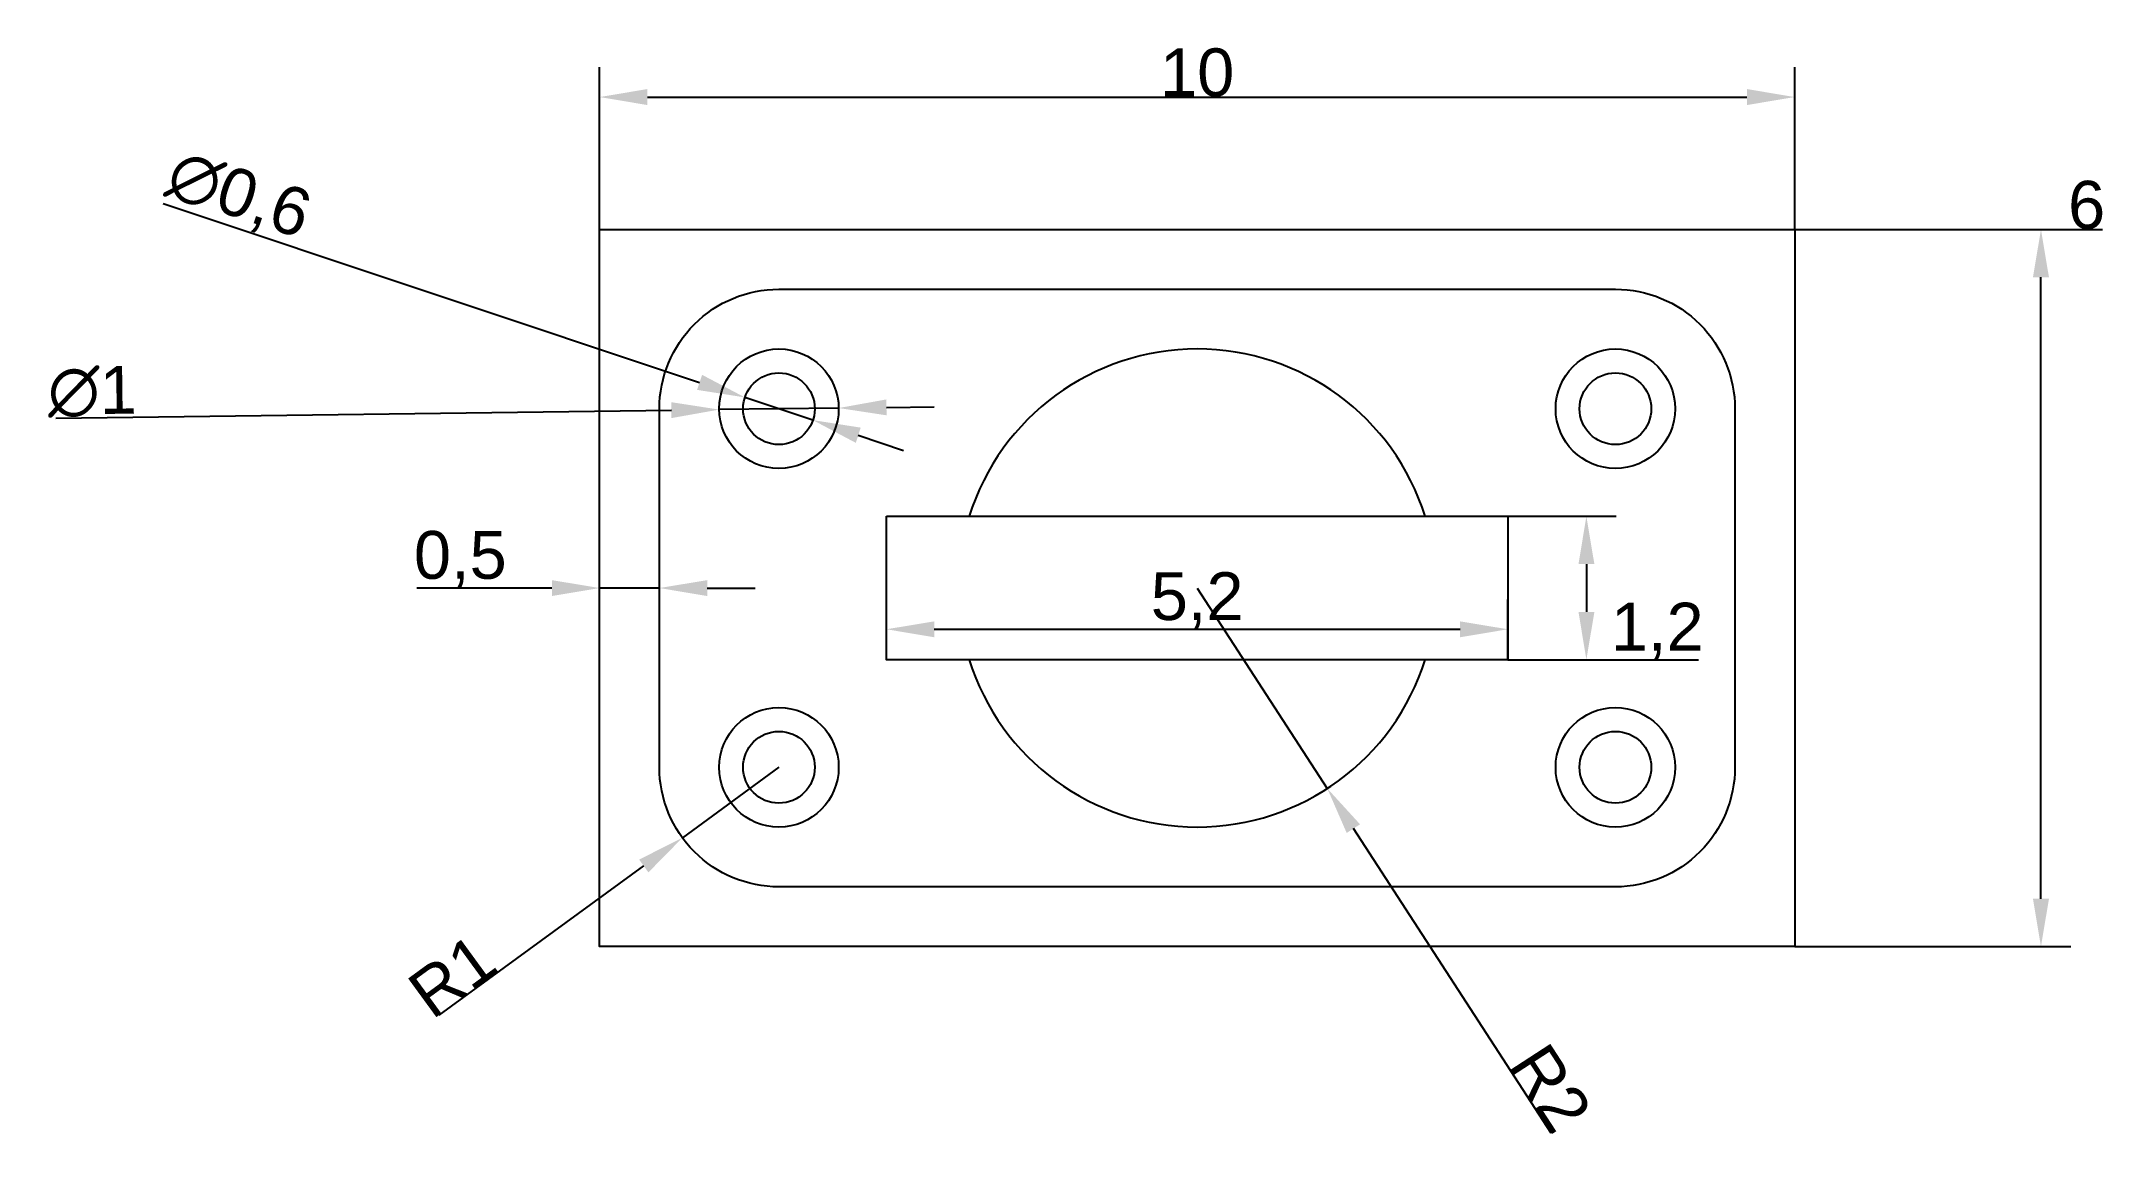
# Model space of a CAD drawing. Header units: millimetres. Extents: x 2372 to 2389.2, y 2063 to 2072.1.
import ezdxf

# ---------------------------------------------------------------- set-up
doc = ezdxf.new("R2010")
doc.units = ezdxf.units.MM
doc.styles.get("Standard").update_dxf_attribs({"font": 'arial.ttf'})
doc.dimstyles.new('ISO-25', dxfattribs={"dimtxt": 0.4, "dimasz": 0.4, "dimexe": 0.25, "dimexo": 0, "dimgap": 0, "dimtad": 1, "dimtxsty": 'Standard', "dimcen": 2.5, "dimadec": 0, "dimazin": 0, "dimtfac": 1, "dimtmove": 0, "dimatfit": 3, "dimfxl": 1, "dimarcsym": 0})

# ---------------------------------------------------------------- blocks, each defined once
blk = doc.blocks.new('*D2')
at = {"color": 0, "lineweight": -2, "transparency": 16777216}
for p, q in [((2376.653, 2070.558), (2376.653, 2071.916)), ((2386.653, 2070.558), (2386.653, 2071.916)), ((2377.053, 2071.666), (2386.253, 2071.666))]:
    blk.add_line(p, q, dxfattribs=at)
at = {"color": 0, "transparency": 16777216}
for points in [[(2377.053, 2071.733), (2377.053, 2071.599), (2376.653, 2071.666)], [(2386.253, 2071.733), (2386.253, 2071.599), (2386.653, 2071.666)]]:
    blk.add_solid(points, dxfattribs=at)
at = {"layer": 'Defpoints', "color": 0, "transparency": 16777216}
for p in [(2386.653, 2071.666), (2376.653, 2070.558), (2386.653, 2070.558)]:
    blk.add_point(p, dxfattribs=at)
at = {"color": 0, "transparency": 16777216, "insert": (2381.653, 2071.87), "char_height": 0.4, "attachment_point": 5}
blk.add_mtext('10', dxfattribs=at)
blk = doc.blocks.new('*D3')
at = {"color": 0, "lineweight": -2, "transparency": 16777216}
for p, q in [((2386.653, 2070.558), (2389.228, 2070.558)), ((2388.714, 2064.958), (2388.714, 2070.158)), ((2386.653, 2064.558), (2388.964, 2064.558))]:
    blk.add_line(p, q, dxfattribs=at)
at = {"color": 0, "transparency": 16777216}
for points in [[(2388.647, 2070.158), (2388.781, 2070.158), (2388.714, 2070.558)], [(2388.647, 2064.958), (2388.781, 2064.958), (2388.714, 2064.558)]]:
    blk.add_solid(points, dxfattribs=at)
at = {"layer": 'Defpoints', "color": 0, "transparency": 16777216}
for p in [(2386.653, 2070.558), (2386.653, 2064.558), (2388.714, 2064.558)]:
    blk.add_point(p, dxfattribs=at)
at = {"color": 0, "transparency": 16777216, "insert": (2389.096, 2070.762), "char_height": 0.4, "attachment_point": 5}
blk.add_mtext('6', dxfattribs=at)
blk = doc.blocks.new('*D4')
at = {"color": 0, "lineweight": -2, "transparency": 16777216}
for p, q in [((2376.653, 2067.558), (2376.653, 2067.808)), ((2377.153, 2067.558), (2377.153, 2067.808)), ((2376.253, 2067.558), (2375.122, 2067.558)), ((2377.153, 2067.558), (2376.653, 2067.558)), ((2377.553, 2067.558), (2377.953, 2067.558))]:
    blk.add_line(p, q, dxfattribs=at)
at = {"color": 0, "transparency": 16777216}
for points in [[(2376.253, 2067.624), (2376.253, 2067.491), (2376.653, 2067.558)], [(2377.553, 2067.624), (2377.553, 2067.491), (2377.153, 2067.558)]]:
    blk.add_solid(points, dxfattribs=at)
at = {"layer": 'Defpoints', "color": 0, "transparency": 16777216}
for p in [(2376.653, 2067.558), (2376.653, 2067.558), (2377.153, 2067.558)]:
    blk.add_point(p, dxfattribs=at)
at = {"color": 0, "transparency": 16777216, "insert": (2375.487, 2067.798), "char_height": 0.4, "attachment_point": 5}
blk.add_mtext('0,5', dxfattribs=at)
blk = doc.blocks.new('*D5')
at = {"color": 0, "lineweight": -2, "transparency": 16777216}
for p, q in [((2379.053, 2066.958), (2379.053, 2067.463)), ((2384.253, 2066.958), (2384.253, 2067.463)), ((2379.453, 2067.213), (2383.853, 2067.213))]:
    blk.add_line(p, q, dxfattribs=at)
at = {"color": 0, "transparency": 16777216}
for points in [[(2379.453, 2067.279), (2379.453, 2067.146), (2379.053, 2067.213)], [(2383.853, 2067.279), (2383.853, 2067.146), (2384.253, 2067.213)]]:
    blk.add_solid(points, dxfattribs=at)
at = {"layer": 'Defpoints', "color": 0, "transparency": 16777216}
for p in [(2384.253, 2067.213), (2379.053, 2066.958), (2384.253, 2066.958)]:
    blk.add_point(p, dxfattribs=at)
at = {"color": 0, "transparency": 16777216, "insert": (2381.653, 2067.453), "char_height": 0.4, "attachment_point": 5}
blk.add_mtext('5,2', dxfattribs=at)
blk = doc.blocks.new('*D6')
at = {"color": 0, "lineweight": -2, "transparency": 16777216}
for p, q in [((2384.253, 2068.158), (2385.16, 2068.158)), ((2384.91, 2067.758), (2384.91, 2067.358)), ((2384.253, 2066.958), (2385.847, 2066.958))]:
    blk.add_line(p, q, dxfattribs=at)
at = {"color": 0, "transparency": 16777216}
for points in [[(2384.844, 2067.758), (2384.977, 2067.758), (2384.91, 2068.158)], [(2384.844, 2067.358), (2384.977, 2067.358), (2384.91, 2066.958)]]:
    blk.add_solid(points, dxfattribs=at)
at = {"layer": 'Defpoints', "color": 0, "transparency": 16777216}
for p in [(2384.253, 2068.158), (2384.253, 2066.958), (2384.91, 2066.958)]:
    blk.add_point(p, dxfattribs=at)
at = {"color": 0, "transparency": 16777216, "insert": (2385.503, 2067.198), "char_height": 0.4, "attachment_point": 5}
blk.add_mtext('1,2', dxfattribs=at)
blk = doc.blocks.new('*D7')
at = {"color": 0, "lineweight": -2, "transparency": 16777216}
for p, q in [((2378.153, 2066.058), (2377.345, 2065.468)), ((2375.309, 2063.983), (2377.022, 2065.233))]:
    blk.add_line(p, q, dxfattribs=at)
at = {"color": 0, "transparency": 16777216}
blk.add_solid([(2376.983, 2065.286), (2377.061, 2065.179), (2377.345, 2065.468)], dxfattribs=at)
at = {"layer": 'Defpoints', "color": 0, "transparency": 16777216}
for p in [(2378.153, 2066.058), (2377.345, 2065.468)]:
    blk.add_point(p, dxfattribs=at)
at = {"color": 0, "transparency": 16777216, "insert": (2375.42, 2064.313), "char_height": 0.4, "attachment_point": 5, "rotation": 36.1152}
blk.add_mtext('R1', dxfattribs=at)
blk = doc.blocks.new('*D8')
at = {"color": 0, "lineweight": -2, "transparency": 16777216}
for p, q in [((2381.653, 2067.558), (2382.742, 2065.881)), ((2384.616, 2062.996), (2382.96, 2065.545))]:
    blk.add_line(p, q, dxfattribs=at)
at = {"color": 0, "transparency": 16777216}
blk.add_solid([(2383.016, 2065.581), (2382.904, 2065.509), (2382.742, 2065.881)], dxfattribs=at)
at = {"layer": 'Defpoints', "color": 0, "transparency": 16777216}
for p in [(2381.653, 2067.558), (2382.742, 2065.881)]:
    blk.add_point(p, dxfattribs=at)
at = {"color": 0, "transparency": 16777216, "insert": (2384.61, 2063.374), "char_height": 0.4, "attachment_point": 5, "rotation": 303.0069}
blk.add_mtext('R2', dxfattribs=at)
blk = doc.blocks.new('*D11')
at = {"color": 0, "lineweight": -2, "transparency": 16777216}
for p, q in [((2372.101, 2068.98), (2377.253, 2069.046)), ((2378.653, 2069.064), (2377.653, 2069.051)), ((2379.053, 2069.069), (2379.453, 2069.074))]:
    blk.add_line(p, q, dxfattribs=at)
at = {"color": 0, "transparency": 16777216}
for points in [[(2377.252, 2069.113), (2377.254, 2068.98), (2377.653, 2069.051)], [(2379.052, 2069.136), (2379.054, 2069.003), (2378.653, 2069.064)]]:
    blk.add_solid(points, dxfattribs=at)
at = {"layer": 'Defpoints', "color": 0, "transparency": 16777216}
for p in [(2377.653, 2069.051), (2378.653, 2069.064)]:
    blk.add_point(p, dxfattribs=at)
at = {"color": 0, "transparency": 16777216, "insert": (2372.408, 2069.2), "char_height": 0.4, "attachment_point": 5, "rotation": 0.7323}
blk.add_mtext('∅1', dxfattribs=at)
blk = doc.blocks.new('*D12')
at = {"color": 0, "lineweight": -2, "transparency": 16777216}
for p, q in [((2372.999, 2070.775), (2377.489, 2069.279)), ((2378.437, 2068.963), (2377.868, 2069.153)), ((2378.817, 2068.836), (2379.196, 2068.71))]:
    blk.add_line(p, q, dxfattribs=at)
at = {"color": 0, "transparency": 16777216}
for points in [[(2377.51, 2069.342), (2377.468, 2069.216), (2377.868, 2069.153)], [(2378.838, 2068.9), (2378.796, 2068.773), (2378.437, 2068.963)]]:
    blk.add_solid(points, dxfattribs=at)
at = {"layer": 'Defpoints', "color": 0, "transparency": 16777216}
for p in [(2377.868, 2069.153), (2378.437, 2068.963)]:
    blk.add_point(p, dxfattribs=at)
at = {"color": 0, "transparency": 16777216, "insert": (2373.628, 2070.826), "char_height": 0.4, "attachment_point": 5, "rotation": 341.5701}
blk.add_mtext('∅0,6', dxfattribs=at)

msp = doc.modelspace()

# ---------------------------------------------------------------- linework, layer by layer
for points in [[(2376.653, 2070.558), (2386.653, 2070.558), (2386.653, 2064.558), (2376.653, 2064.558)], [(2379.053, 2068.158), (2384.253, 2068.158), (2384.253, 2066.958), (2379.053, 2066.958)]]:
    msp.add_lwpolyline(points, close=True)
msp.add_lwpolyline([(2378.153, 2070.058), (2385.153, 2070.058, -0.414214), (2386.153, 2069.058), (2386.153, 2066.058, -0.414214), (2385.153, 2065.058), (2378.153, 2065.058, -0.414214), (2377.153, 2066.058), (2377.153, 2069.058, -0.414214)], format="xyb", close=True)
for centre, radius in [((2378.153, 2069.058), 0.5), ((2385.153, 2069.058), 0.5), ((2378.153, 2069.058), 0.3), ((2385.153, 2069.058), 0.3), ((2378.153, 2066.058), 0.5), ((2385.153, 2066.058), 0.5), ((2378.153, 2066.058), 0.3), ((2385.153, 2066.058), 0.3)]:
    msp.add_circle(centre, radius)
for start, end in [(17.4576, 162.5424), (197.4576, 342.5424)]:
    msp.add_arc((2381.653, 2067.558), 2, start, end)

# ---------------------------------------------------------------- dimensions: what is measured, and where the dimension line sits
at = {"color": 3}
for base, p1, p2, picture, middle in [((2386.653, 2071.666), (2376.653, 2070.558), (2386.653, 2070.558), '*D2', (2381.653, 2071.87)), ((2376.653, 2067.558), (2377.153, 2067.558), (2376.653, 2067.558), '*D4', (2375.487, 2067.798)), ((2384.253, 2067.213), (2379.053, 2066.958), (2384.253, 2066.958), '*D5', (2381.653, 2067.453))]:
    dim = msp.add_linear_dim(base=base, p1=p1, p2=p2, dimstyle='ISO-25', dxfattribs=at)
    dim.commit()
    dim.dimension.update_dxf_attribs({"geometry": picture, "text_midpoint": middle})
for p1, p2, picture, middle in [((2378.437, 2068.963), (2377.868, 2069.153), '*D12', (2373.55, 2070.591)), ((2378.653, 2069.064), (2377.653, 2069.051), '*D11', (2372.411, 2068.984))]:
    dim = msp.add_diameter_dim_2p(p1=p1, p2=p2, dimstyle='ISO-25', dxfattribs=at)
    dim.commit()
    dim.dimension.update_dxf_attribs({"geometry": picture, "text_midpoint": middle, "dimtype": 163})
for base, p1, p2, override, picture, middle in [((2388.714, 2064.558), (2386.653, 2070.558), (2386.653, 2064.558), {"dimtad": 2, "dimjust": 3}, '*D3', (2389.096, 2070.762)), ((2384.91, 2066.958), (2384.253, 2068.158), (2384.253, 2066.958), {"dimtad": 2, "dimjust": 4}, '*D6', (2385.503, 2067.198))]:
    dim = msp.add_linear_dim(base=base, p1=p1, p2=p2, angle=90, dimstyle='ISO-25', override=override, dxfattribs=at)
    dim.commit()
    dim.dimension.update_dxf_attribs({"geometry": picture, "text_midpoint": middle})
dim = msp.add_radius_dim(center=(2381.653, 2067.558), mpoint=(2382.742, 2065.881), dimstyle='ISO-25', dxfattribs=at)
dim.commit()
dim.dimension.update_dxf_attribs({"geometry": '*D8', "text_midpoint": (2384.442, 2063.265), "dimtype": 164})
dim = msp.add_radius_dim(center=(2378.153, 2066.058), mpoint=(2377.345, 2065.468), dimstyle='ISO-25', override={"dimexe": 0.25, "dimcen": 2.5, "dimse1": 0}, dxfattribs=at)
dim.commit()
dim.dimension.update_dxf_attribs({"geometry": '*D7', "text_midpoint": (2375.539, 2064.15), "dimtype": 164})

doc.saveas('drawing.dxf')
